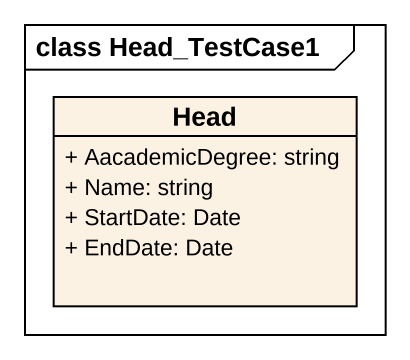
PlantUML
@startuml
mainframe class Head_TestCase1
hide circle
hide empty members
skinparam classAttributeIconSize 0
class Head {
  + AacademicDegree: string
  + Name: string
  + StartDate: Date
  + EndDate: Date
}
@enduml
